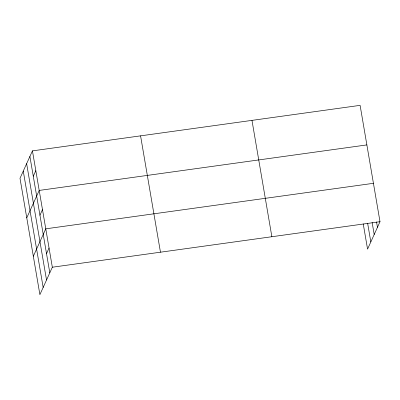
<?xml version="1.0" encoding="UTF-8"?>
<svg xmlns="http://www.w3.org/2000/svg" width="400" height="400" viewBox="0 0 400 400"><rect width="100%" height="100%" fill="white"/><g stroke="black" fill="none" stroke-linecap="round" stroke-linejoin="round"><path stroke-width="0.6" d="M32.44 150.87L20 178.295L39.895 294.645L52.335 267.22L32.44 150.87L360.105 105.355L380 221.705L367.56 249.13L363.25 223.935M33.285 176.245L35.825 170.65M26.765 217.855L39.205 190.43L366.87 144.915M39.95 215.22L42.49 209.625M33.33 256.25L45.77 228.825L373.435 183.31M46.515 253.62L49.055 248.025M52.335 267.22L380 221.705M376.54 221.9L377.46 227.3M372.14 222.505L374.195 234.505M367.645 223.33L370.825 241.925M251.975 120.375L271.87 236.725M140.57 135.85L160.465 252.2M29.9 156.465L49.8 272.815M26.635 163.67L46.53 280.02M23.27 171.09L43.165 287.445"/></g></svg>
